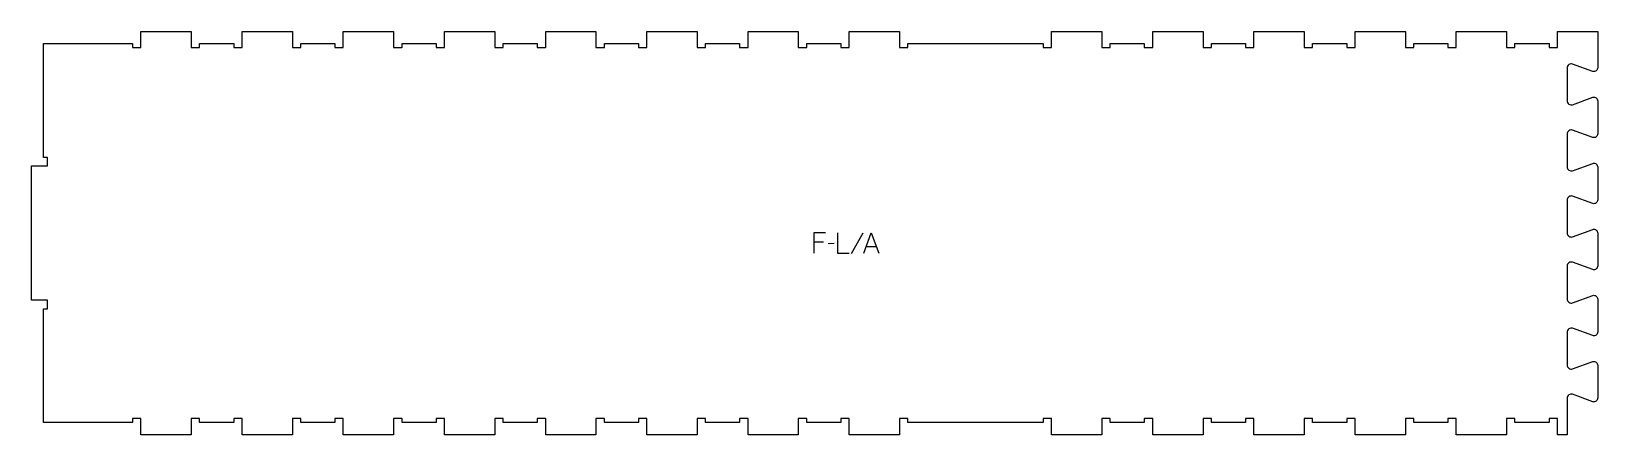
# Model space of a CAD drawing. Header units: millimetres. Extents: x -1157 to 1165, y -300 to 299.
import ezdxf

# ---------------------------------------------------------------- set-up
doc = ezdxf.new("R2010")
doc.units = ezdxf.units.MM
doc.layers.add('1_ANYTOOL_1MMDEEP_LABELS_S', color=2, linetype='Continuous', true_color=0xffff00)
doc.layers.add('4_ANYTOOL_CUTTHROUGH_OUTSI', color=5, linetype='Continuous', true_color=0x0000ff)

msp = doc.modelspace()

# ---------------------------------------------------------------- linework, layer by layer
at = {"layer": '1_ANYTOOL_1MMDEEP_LABELS_S'}
for p, q in [((17.7, -14), (3.2, -14)), ((33.5, -16.1), (24.7, -16.2)), ((75.9, -0.5), (58.7, -31.2)), ((81, -20.4), (96, -20.4))]:
    msp.add_line(p, q, dxfattribs=at)
for points in [[(20.8, 0), (3.2, 0), (3.2, -30)], [(38.6, 0), (38.6, -30), (55.7, -30)], [(77.6, -30), (88.5, 0), (99.5, -30)]]:
    msp.add_lwpolyline(points, dxfattribs=at)
at = {"layer": '4_ANYTOOL_CUTTHROUGH_OUTSI'}
msp.add_lwpolyline([(1120.2, -245.5), (1120.2, -299.6), (1105.8, -299.6), (1105.8, -275.8, 0.414214), (1105.5, -275.6), (1093.5, -275.6, 0.414214), (1093.3, -275.8), (1093.3, -281.6), (1042.8, -281.6), (1042.8, -275.8, 0.414214), (1042.5, -275.6), (1030.5, -275.6, 0.414214), (1030.3, -275.8), (1030.3, -299.6), (955.8, -299.6), (955.8, -275.8, 0.414214), (955.5, -275.6), (943.5, -275.6, 0.414214), (943.3, -275.8), (943.3, -281.6), (892.8, -281.6), (892.8, -275.8, 0.414214), (892.5, -275.6), (880.5, -275.6, 0.414214), (880.3, -275.8), (880.3, -299.6), (805.8, -299.6), (805.8, -275.8, 0.414214), (805.5, -275.6), (793.5, -275.6, 0.414214), (793.3, -275.8), (793.3, -281.6), (742.8, -281.6), (742.8, -275.8, 0.414214), (742.5, -275.6), (730.5, -275.6, 0.414214), (730.3, -275.8), (730.3, -299.6), (655.8, -299.6), (655.8, -275.8, 0.414214), (655.5, -275.6), (643.5, -275.6, 0.414214), (643.3, -275.8), (643.3, -281.6), (592.8, -281.6), (592.8, -275.8, 0.414214), (592.5, -275.6), (580.5, -275.6, 0.414214), (580.3, -275.8), (580.3, -299.6), (505.8, -299.6), (505.8, -275.8, 0.414214), (505.5, -275.6), (493.5, -275.6, 0.414214), (493.3, -275.8), (493.3, -281.6), (442.8, -281.6), (442.8, -275.8, 0.414214), (442.5, -275.6), (430.5, -275.6, 0.414214), (430.3, -275.8), (430.3, -299.6), (355.8, -299.6), (355.8, -275.8, 0.414214), (355.5, -275.6), (343.5, -275.6, 0.414214), (343.3, -275.8), (343.3, -281.6), (142.8, -281.6), (142.8, -275.8, 0.414214), (142.5, -275.6), (130.5, -275.6, 0.414214), (130.3, -275.8), (130.3, -299.6), (55.8, -299.6), (55.8, -275.8, 0.414214), (55.5, -275.6), (43.5, -275.6, 0.414214), (43.3, -275.8), (43.3, -281.6), (-7.2, -281.6), (-7.2, -275.8, 0.414214), (-7.5, -275.6), (-19.5, -275.6, 0.414214), (-19.7, -275.8), (-19.7, -299.6), (-94.2, -299.6), (-94.2, -275.8, 0.414214), (-94.5, -275.6), (-106.5, -275.6, 0.414214), (-106.7, -275.8), (-106.7, -281.6), (-157.2, -281.6), (-157.2, -275.8, 0.414214), (-157.5, -275.6), (-169.5, -275.6, 0.414214), (-169.7, -275.8), (-169.7, -299.6), (-244.2, -299.6), (-244.2, -275.8, 0.414214), (-244.5, -275.6), (-256.5, -275.6, 0.414214), (-256.7, -275.8), (-256.7, -281.6), (-307.2, -281.6), (-307.2, -275.8, 0.414214), (-307.5, -275.6), (-319.5, -275.6, 0.414214), (-319.7, -275.8), (-319.7, -299.6), (-394.2, -299.6), (-394.2, -275.8, 0.414214), (-394.5, -275.6), (-406.5, -275.6, 0.414214), (-406.7, -275.8), (-406.7, -281.6), (-457.2, -281.6), (-457.2, -275.8, 0.414214), (-457.5, -275.6), (-469.5, -275.6, 0.414214), (-469.7, -275.8), (-469.7, -299.6), (-544.2, -299.6), (-544.2, -275.8, 0.414214), (-544.5, -275.6), (-556.5, -275.6, 0.414214), (-556.7, -275.8), (-556.7, -281.6), (-607.2, -281.6), (-607.2, -275.8, 0.414214), (-607.5, -275.6), (-619.5, -275.6, 0.414214), (-619.7, -275.8), (-619.7, -299.6), (-694.2, -299.6), (-694.2, -275.8, 0.414214), (-694.5, -275.6), (-706.5, -275.6, 0.414214), (-706.7, -275.8), (-706.7, -281.6), (-757.2, -281.6), (-757.2, -275.8, 0.414214), (-757.5, -275.6), (-769.5, -275.6, 0.414214), (-769.7, -275.8), (-769.7, -299.6), (-844.2, -299.6), (-844.2, -275.8, 0.414214), (-844.5, -275.6), (-856.5, -275.6, 0.414214), (-856.7, -275.8), (-856.7, -281.6), (-907.2, -281.6), (-907.2, -275.8, 0.414214), (-907.5, -275.6), (-919.5, -275.6, 0.414214), (-919.7, -275.8), (-919.7, -299.6), (-994.2, -299.6), (-994.2, -275.8, 0.414214), (-994.5, -275.6), (-1006.5, -275.6, 0.414214), (-1006.7, -275.8), (-1006.7, -281.6), (-1138.7, -281.6), (-1138.7, -112.6), (-1133, -112.6, 0.414214), (-1132.7, -112.3), (-1132.7, -100.3, 0.414214), (-1133, -100.1), (-1156.7, -100.1), (-1156.7, 99.4), (-1133, 99.4, 0.414214), (-1132.7, 99.7), (-1132.7, 111.7, 0.414214), (-1133, 111.9), (-1138.7, 111.9), (-1138.7, 280.9), (-1006.7, 280.9), (-1006.7, 275.2, 0.414214), (-1006.5, 274.9), (-994.5, 274.9, 0.414214), (-994.2, 275.2), (-994.2, 298.9), (-919.7, 298.9), (-919.7, 275.2, 0.414214), (-919.5, 274.9), (-907.5, 274.9, 0.414214), (-907.2, 275.2), (-907.2, 280.9), (-856.7, 280.9), (-856.7, 275.2, 0.414214), (-856.5, 274.9), (-844.5, 274.9, 0.414214), (-844.2, 275.2), (-844.2, 298.9), (-769.7, 298.9), (-769.7, 275.2, 0.414214), (-769.5, 274.9), (-757.5, 274.9, 0.414214), (-757.2, 275.2), (-757.2, 280.9), (-706.7, 280.9), (-706.7, 275.2, 0.414214), (-706.5, 274.9), (-694.5, 274.9, 0.414214), (-694.2, 275.2), (-694.2, 298.9), (-619.7, 298.9), (-619.7, 275.2, 0.414214), (-619.5, 274.9), (-607.5, 274.9, 0.414214), (-607.2, 275.2), (-607.2, 280.9), (-556.7, 280.9), (-556.7, 275.2, 0.414214), (-556.5, 274.9), (-544.5, 274.9, 0.414214), (-544.2, 275.2), (-544.2, 298.9), (-469.7, 298.9), (-469.7, 275.2, 0.414214), (-469.5, 274.9), (-457.5, 274.9, 0.414214), (-457.2, 275.2), (-457.2, 280.9), (-406.7, 280.9), (-406.7, 275.2, 0.414214), (-406.5, 274.9), (-394.5, 274.9, 0.414214), (-394.2, 275.2), (-394.2, 298.9), (-319.7, 298.9), (-319.7, 275.2, 0.414214), (-319.5, 274.9), (-307.5, 274.9, 0.414214), (-307.2, 275.2), (-307.2, 280.9), (-256.7, 280.9), (-256.7, 275.2, 0.414214), (-256.5, 274.9), (-244.5, 274.9, 0.414214), (-244.2, 275.2), (-244.2, 298.9), (-169.7, 298.9), (-169.7, 275.2, 0.414214), (-169.5, 274.9), (-157.5, 274.9, 0.414214), (-157.2, 275.2), (-157.2, 280.9), (-106.7, 280.9), (-106.7, 275.2, 0.414214), (-106.5, 274.9), (-94.5, 274.9, 0.414214), (-94.2, 275.2), (-94.2, 298.9), (-19.7, 298.9), (-19.7, 275.2, 0.414214), (-19.5, 274.9), (-7.5, 274.9, 0.414214), (-7.2, 275.2), (-7.2, 280.9), (43.3, 280.9), (43.3, 275.2, 0.414214), (43.5, 274.9), (55.5, 274.9, 0.414214), (55.8, 275.2), (55.8, 298.9), (130.3, 298.9), (130.3, 275.2, 0.414214), (130.5, 274.9), (142.5, 274.9, 0.414214), (142.8, 275.2), (142.8, 280.9), (343.3, 280.9), (343.3, 275.2, 0.414214), (343.5, 274.9), (355.5, 274.9, 0.414214), (355.8, 275.2), (355.8, 298.9), (430.3, 298.9), (430.3, 275.2, 0.414214), (430.5, 274.9), (442.5, 274.9, 0.414214), (442.8, 275.2), (442.8, 280.9), (493.3, 280.9), (493.3, 275.2, 0.414214), (493.5, 274.9), (505.5, 274.9, 0.414214), (505.8, 275.2), (505.8, 298.9), (580.3, 298.9), (580.3, 275.2, 0.414214), (580.5, 274.9), (592.5, 274.9, 0.414214), (592.8, 275.2), (592.8, 280.9), (643.3, 280.9), (643.3, 275.2, 0.414214), (643.5, 274.9), (655.5, 274.9, 0.414214), (655.8, 275.2), (655.8, 298.9), (730.3, 298.9), (730.3, 275.2, 0.414214), (730.5, 274.9), (742.5, 274.9, 0.414214), (742.8, 275.2), (742.8, 280.9), (793.3, 280.9), (793.3, 275.2, 0.414214), (793.5, 274.9), (805.5, 274.9, 0.414214), (805.8, 275.2), (805.8, 298.9), (880.3, 298.9), (880.3, 275.2, 0.414214), (880.5, 274.9), (892.5, 274.9, 0.414214), (892.8, 275.2), (892.8, 280.9), (943.3, 280.9), (943.3, 275.2, 0.414214), (943.5, 274.9), (955.5, 274.9, 0.414214), (955.8, 275.2), (955.8, 298.9), (1030.3, 298.9), (1030.3, 275.2, 0.414214), (1030.5, 274.9), (1042.5, 274.9, 0.414214), (1042.8, 275.2), (1042.8, 280.9), (1093.3, 280.9), (1093.3, 275.2, 0.414214), (1093.5, 274.9), (1105.5, 274.9, 0.414214), (1105.8, 275.2), (1105.8, 298.9), (1165.4, 298.9), (1165.4, 244.9, -0.501977), (1158, 239.4), (1128.2, 250.4, 0.015604), (1128.2, 250.4, 0.502397), (1120.2, 244.5), (1120.2, 195.9, 0.503222), (1128.2, 190), (1158, 201, -0.501976), (1165.4, 195.5), (1165.4, 146.9, -0.501976), (1158, 141.4), (1128.2, 152.4, 0.503225), (1120.2, 146.5), (1120.2, 97.9, 0.503222), (1128.2, 92), (1158, 103, -0.501976), (1165.4, 97.5), (1165.4, 48.9, -0.501976), (1158, 43.4), (1128.2, 54.4, 0.503225), (1120.2, 48.5), (1120.2, -0.1, 0.503222), (1128.2, -6), (1158, 5, -0.501976), (1165.4, -0.5), (1165.4, -49.1, -0.501976), (1158, -54.6), (1128.2, -43.6, 0.503225), (1120.2, -49.5), (1120.2, -98.1, 0.503222), (1128.2, -104), (1158, -93, -0.501976), (1165.4, -98.5), (1165.4, -147.1, -0.501976), (1158, -152.6), (1128.2, -141.6, 0.503225), (1120.2, -147.5), (1120.2, -196.1, 0.503222), (1128.2, -202), (1158, -191, -0.501976), (1165.4, -196.5), (1165.4, -245.1, -0.501976), (1158, -250.6), (1128.2, -239.6, 0.503225)], format="xyb", close=True, dxfattribs=at)

doc.saveas('drawing.dxf')
